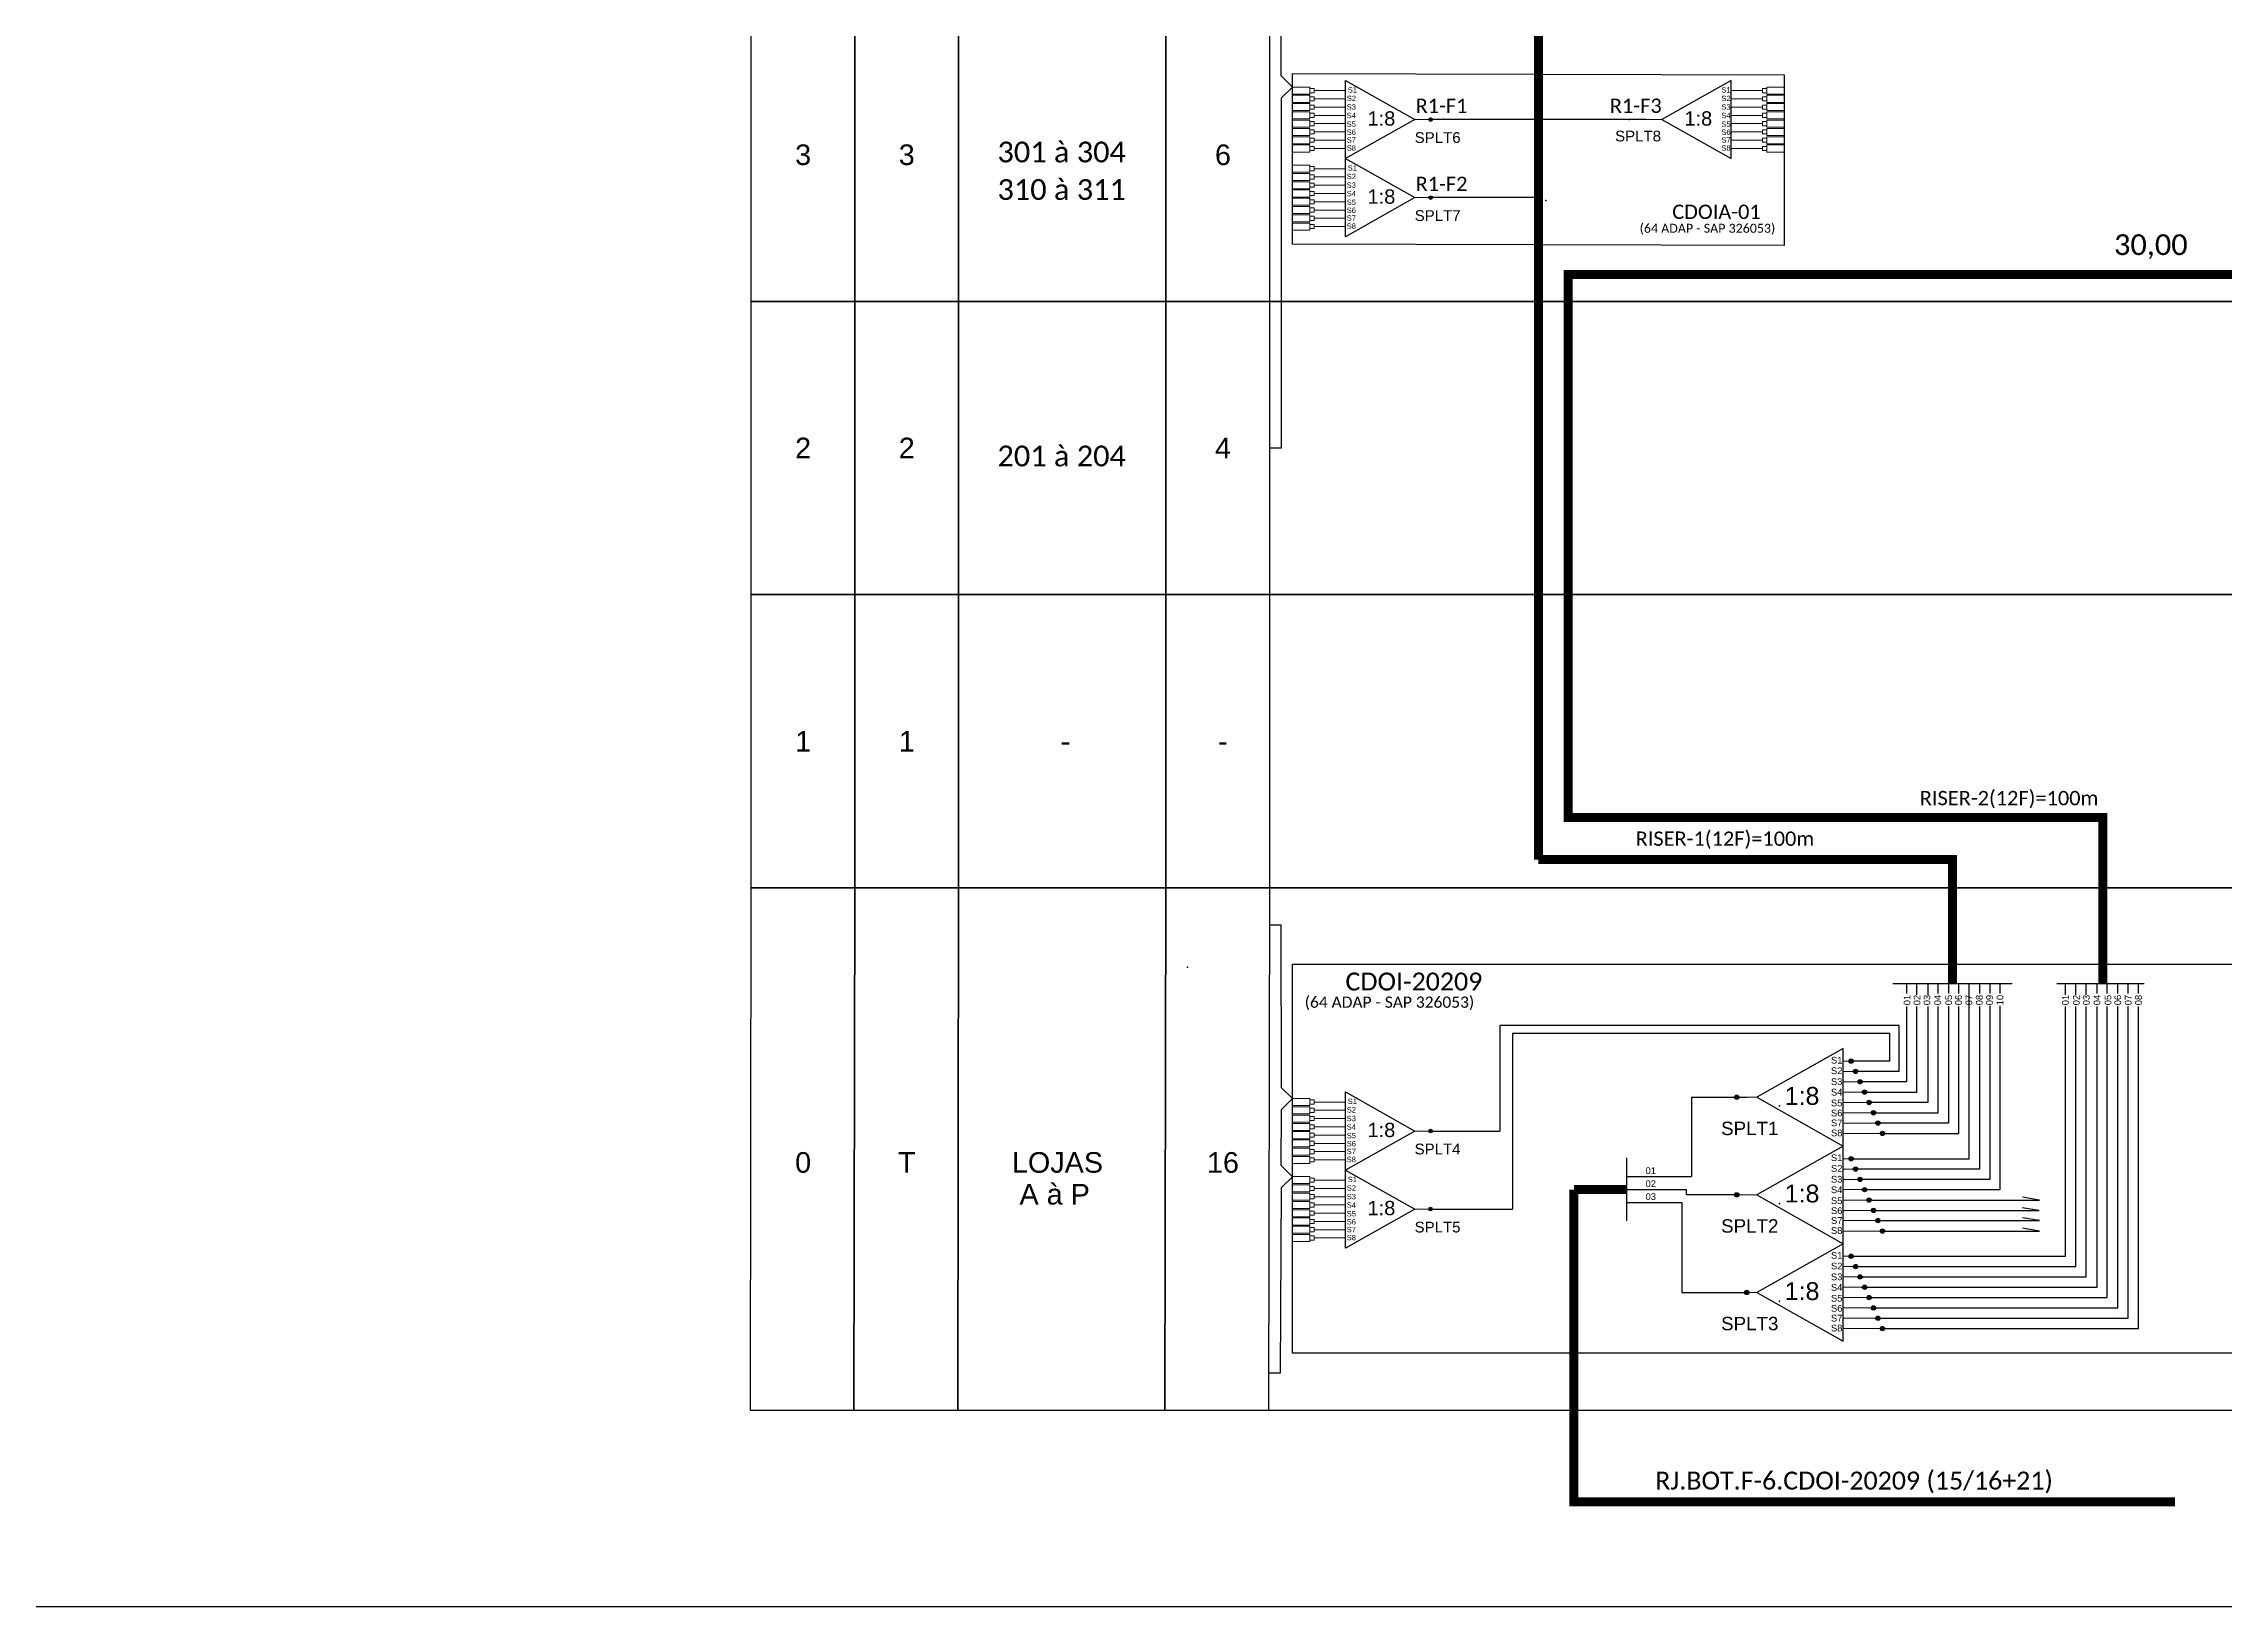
# Model space of a CAD drawing. Header units: inches. Extents: x 3370 to 6145, y 84 to 678.
# Drawn here: x 4798.8 to 5042.3, y 84.1 to 258.5 of the extents above; entities that cross this region are included whole.
import ezdxf
from ezdxf.enums import TextEntityAlignment as Align

# ---------------------------------------------------------------- set-up
doc = ezdxf.new("R2010")
doc.units = ezdxf.units.IN
doc.header["$MEASUREMENT"] = 0
doc.styles.add('ARIAL', font='arial.ttf')
doc.styles.add('WMF-Calibri0', font='calibri.ttf')
doc.linetypes.add('RESERVA', pattern='A,0.5,-0.15,["RESERVA",Standard,S=0.18,R=0,X=0,Y=-0.1],-1.3', length=1.95)

# ---------------------------------------------------------------- blocks, each defined once
blk = doc.blocks.new('A$C415C251F')
at = {"color": 3}
blk.add_point((0, 0), dxfattribs=at)
blk = doc.blocks.new('LEG_CDOIA8_C-SPLT_ESQ')
at = {"color": 3, "extrusion": (0, 0, -1), "xscale": -1, "zscale": -1}
blk.add_blockref('A$C415C251F', (0, 0), dxfattribs=at)
at = {"color": 1, "style": 'WMF-Calibri0', "flags": 4}
blk.add_attdef('CDO', (21.44, -2.61), '', height=2, dxfattribs=at)
blk.add_attdef('MODELO', text='', height=1.5, dxfattribs=at).set_placement((22.54, -4.54), align=Align.CENTER)
at = {"style": 'ARIAL', "flags": 4}
blk.add_attdef('SPLITAGEM', text='', height=1.5, dxfattribs=at).set_placement((18.61, -12.59), align=Align.CENTER)
blk = doc.blocks.new('SPLITTER_')
blk.add_point((0, 0))
at = {"style": 'ARIAL', "flags": 4}
blk.add_attdef('SPLT', (0, -3.26), '', height=1.5, dxfattribs=at)
blk = doc.blocks.new('SPLT_1-8_SC-APC_ESQ')
at = {"color": 3, "lineweight": 0}
for points in [[(2.41, -3.02), (0, -3.02)], [(2.41, -3.02), (2.41, -4)], [(2.41, -4), (0, -4)], [(2.41, -4.17), (0, -4.17)], [(2.41, -5.16), (0, -5.16)], [(2.41, -5.32), (0, -5.32)], [(2.41, -4.17), (2.41, -5.16)], [(2.41, -5.32), (2.41, -6.31)], [(2.99, -3.51), (7.37, -3.51)], [(7.37, -4.66), (2.99, -4.66)], [(7.37, -5.82), (2.99, -5.82)], [(2.41, -6.31), (0, -6.31)], [(2.41, -6.48), (0, -6.48)], [(2.41, -7.46), (0, -7.46)], [(2.41, -7.63), (0, -7.63)], [(2.41, -8.62), (0, -8.62)], [(2.41, -8.78), (0, -8.78)], [(2.41, -6.48), (2.41, -7.46)], [(2.41, -7.63), (2.41, -8.62)], [(2.41, -8.78), (2.41, -9.77)], [(7.37, -6.97), (2.99, -6.97)], [(7.37, -8.12), (2.99, -8.12)], [(2.41, -9.77), (0, -9.77)], [(2.41, -9.94), (0, -9.94)], [(2.41, -10.92), (0, -10.92)], [(2.41, -11.09), (0, -11.09)], [(2.41, -12.08), (0, -12.08)], [(2.41, -9.94), (2.41, -10.92)], [(2.41, -11.09), (2.41, -12.08)], [(7.37, -9.28), (2.99, -9.28)], [(7.37, -10.43), (2.99, -10.43)], [(7.37, -11.58), (2.99, -11.58)]]:
    blk.add_lwpolyline(points, dxfattribs=at)
at = {"color": 1}
blk.add_lwpolyline([(7.37, -2.1), (17.04, -7.55), (7.37, -13), (7.37, -2.1)], dxfattribs=at)
at = {"color": 3, "lineweight": 0}
for points in [[(2.99, -3.22), (2.41, -3.22), (2.41, -3.8), (2.99, -3.8)], [(2.99, -4.38), (2.41, -4.38), (2.41, -4.95), (2.99, -4.95)], [(2.99, -5.53), (2.41, -5.53), (2.41, -6.1), (2.99, -6.1)], [(2.99, -6.68), (2.41, -6.68), (2.41, -7.26), (2.99, -7.26)], [(2.99, -7.84), (2.41, -7.84), (2.41, -8.41), (2.99, -8.41)], [(2.99, -8.99), (2.41, -8.99), (2.41, -9.56), (2.99, -9.56)], [(2.99, -10.14), (2.41, -10.14), (2.41, -10.72), (2.99, -10.72)], [(2.99, -11.3), (2.41, -11.3), (2.41, -11.87), (2.99, -11.87)]]:
    blk.add_lwpolyline(points, close=True, dxfattribs=at)
at = {"color": 1, "lineweight": 0}
blk.add_lwpolyline([(17.04, -7.55), (19.26, -7.55)], dxfattribs=at)
at = {"color": 1, "style": 'ARIAL'}
for s, height, p in [('S1', 0.75, (7.7, -3.78)), ('S3', 0.75, (7.55, -6.18)), ('S2', 0.75, (7.56, -4.97)), ('S5', 0.75, (7.55, -8.57)), ('S4', 0.75, (7.55, -7.36)), ('S6', 0.75, (7.55, -9.69)), ('1:8', 2, (10.45, -8.4)), ('S7', 0.75, (7.55, -10.78)), ('S8', 0.75, (7.55, -11.9))]:
    blk.add_text(s, height=height, dxfattribs=at).set_placement(p)
blk = doc.blocks.new('SPLT_1-8_SC-APC')
at = {"color": 1}
blk.add_lwpolyline([(-7.37, -2.1), (-17.04, -7.55), (-7.37, -13), (-7.37, -2.1)], dxfattribs=at)
at = {"color": 3, "lineweight": 0}
for points in [[(-2.41, -3.02), (-2.41, -4)], [(-2.41, -3.02), (0, -3.02)], [(-2.99, -3.51), (-7.37, -3.51)], [(-7.37, -4.66), (-2.99, -4.66)], [(-7.37, -5.82), (-2.99, -5.82)], [(-2.41, -4), (0, -4)], [(-2.41, -4.17), (-2.41, -5.16)], [(-2.41, -4.17), (0, -4.17)], [(-2.41, -5.16), (0, -5.16)], [(-2.41, -5.32), (-2.41, -6.31)], [(-2.41, -5.32), (0, -5.32)], [(-7.37, -6.97), (-2.99, -6.97)], [(-7.37, -8.12), (-2.99, -8.12)], [(-2.41, -6.31), (0, -6.31)], [(-2.41, -6.48), (-2.41, -7.46)], [(-2.41, -6.48), (0, -6.48)], [(-2.41, -7.46), (0, -7.46)], [(-2.41, -7.63), (-2.41, -8.62)], [(-2.41, -7.63), (0, -7.63)], [(-2.41, -8.62), (0, -8.62)], [(-2.41, -8.78), (-2.41, -9.77)], [(-2.41, -8.78), (0, -8.78)], [(-7.37, -9.28), (-2.99, -9.28)], [(-7.37, -10.43), (-2.99, -10.43)], [(-7.37, -11.58), (-2.99, -11.58)], [(-2.41, -9.77), (0, -9.77)], [(-2.41, -9.94), (-2.41, -10.92)], [(-2.41, -9.94), (0, -9.94)], [(-2.41, -10.92), (0, -10.92)], [(-2.41, -11.09), (-2.41, -12.08)], [(-2.41, -11.09), (0, -11.09)], [(-2.41, -12.08), (0, -12.08)]]:
    blk.add_lwpolyline(points, dxfattribs=at)
for points in [[(-2.99, -3.22), (-2.41, -3.22), (-2.41, -3.8), (-2.99, -3.8)], [(-2.99, -4.38), (-2.41, -4.38), (-2.41, -4.95), (-2.99, -4.95)], [(-2.99, -5.53), (-2.41, -5.53), (-2.41, -6.1), (-2.99, -6.1)], [(-2.99, -6.68), (-2.41, -6.68), (-2.41, -7.26), (-2.99, -7.26)], [(-2.99, -7.84), (-2.41, -7.84), (-2.41, -8.41), (-2.99, -8.41)], [(-2.99, -8.99), (-2.41, -8.99), (-2.41, -9.56), (-2.99, -9.56)], [(-2.99, -10.14), (-2.41, -10.14), (-2.41, -10.72), (-2.99, -10.72)], [(-2.99, -11.3), (-2.41, -11.3), (-2.41, -11.87), (-2.99, -11.87)]]:
    blk.add_lwpolyline(points, close=True, dxfattribs=at)
at = {"color": 1, "lineweight": 0}
blk.add_lwpolyline([(-17.04, -7.55), (-19.26, -7.55)], dxfattribs=at)
at = {"color": 1, "style": 'ARIAL'}
for s, height, p in [('S1', 0.75, (-8.74, -3.78)), ('S2', 0.75, (-8.74, -4.97)), ('S3', 0.75, (-8.74, -6.18)), ('1:8', 2, (-13.91, -8.4)), ('S4', 0.75, (-8.74, -7.36)), ('S5', 0.75, (-8.74, -8.57)), ('S6', 0.75, (-8.74, -9.69)), ('S7', 0.75, (-8.74, -10.78)), ('S8', 0.75, (-8.74, -11.9))]:
    blk.add_text(s, height=height, dxfattribs=at).set_placement(p)

msp = doc.modelspace()

# ---------------------------------------------------------------- hatches: boundary and pattern name
h = msp.add_hatch(color=3)
h.dxf.hatch_style = 1
edge = h.paths.add_edge_path()
edge.add_arc((4953.64, 250.06), 0.205, 0, 360)
h = msp.add_hatch(color=3)
h.dxf.hatch_style = 1
edge = h.paths.add_edge_path()
edge.add_arc((4953.64, 241.34), 0.205, 0, 360)
h = msp.add_hatch(color=3)
h.dxf.hatch_style = 1
edge = h.paths.add_edge_path()
edge.add_arc((5000.59, 144.93), 0.242, 0, 360)
h = msp.add_hatch(color=3)
h.dxf.hatch_style = 1
edge = h.paths.add_edge_path()
edge.add_arc((5001.09, 143.78), 0.242, 0, 360)
h = msp.add_hatch(color=3)
h.dxf.hatch_style = 1
edge = h.paths.add_edge_path()
edge.add_arc((5001.59, 142.63), 0.242, 0, 360)
h = msp.add_hatch(color=3)
h.dxf.hatch_style = 1
edge = h.paths.add_edge_path()
edge.add_arc((5002.09, 141.47), 0.242, 0, 360)
h = msp.add_hatch(color=3)
h.dxf.hatch_style = 1
edge = h.paths.add_edge_path()
edge.add_arc((4987.82, 140.9), 0.242, 0, 360)
h = msp.add_hatch(color=3)
h.dxf.hatch_style = 1
edge = h.paths.add_edge_path()
edge.add_arc((5002.59, 140.32), 0.242, 0, 360)
h = msp.add_hatch(color=3)
h.dxf.hatch_style = 1
edge = h.paths.add_edge_path()
edge.add_arc((5003.09, 139.17), 0.242, 0, 360)
h = msp.add_hatch(color=3)
h.dxf.hatch_style = 1
edge = h.paths.add_edge_path()
edge.add_arc((4953.63, 137.13), 0.205, 0, 360)
h = msp.add_hatch(color=3)
h.dxf.hatch_style = 1
edge = h.paths.add_edge_path()
edge.add_arc((5003.59, 138.01), 0.242, 0, 360)
h = msp.add_hatch(color=3)
h.dxf.hatch_style = 1
edge = h.paths.add_edge_path()
edge.add_arc((5004.09, 136.86), 0.242, 0, 360)
h = msp.add_hatch(color=3)
h.dxf.hatch_style = 1
edge = h.paths.add_edge_path()
edge.add_arc((5000.59, 134.04), 0.242, 0, 360)
h = msp.add_hatch(color=3)
h.dxf.hatch_style = 1
edge = h.paths.add_edge_path()
edge.add_arc((5001.09, 132.88), 0.242, 0, 360)
h = msp.add_hatch(color=3)
h.dxf.hatch_style = 1
edge = h.paths.add_edge_path()
edge.add_arc((5001.59, 131.73), 0.242, 0, 360)
h = msp.add_hatch(color=3)
h.dxf.hatch_style = 1
edge = h.paths.add_edge_path()
edge.add_arc((4987.82, 130), 0.242, 0, 360)
h = msp.add_hatch(color=3)
h.dxf.hatch_style = 1
edge = h.paths.add_edge_path()
edge.add_arc((5002.09, 130.58), 0.242, 0, 360)
h = msp.add_hatch(color=3)
h.dxf.hatch_style = 1
edge = h.paths.add_edge_path()
edge.add_arc((5002.59, 129.42), 0.242, 0, 360)
h = msp.add_hatch(color=3)
h.dxf.hatch_style = 1
edge = h.paths.add_edge_path()
edge.add_arc((4953.63, 128.41), 0.205, 0, 360)
h = msp.add_hatch(color=3)
h.dxf.hatch_style = 1
edge = h.paths.add_edge_path()
edge.add_arc((5003.09, 128.27), 0.242, 0, 360)
h = msp.add_hatch(color=3)
h.dxf.hatch_style = 1
edge = h.paths.add_edge_path()
edge.add_arc((5003.59, 127.12), 0.242, 0, 360)
h = msp.add_hatch(color=3)
h.dxf.hatch_style = 1
edge = h.paths.add_edge_path()
edge.add_arc((5004.09, 125.96), 0.242, 0, 360)
h = msp.add_hatch(color=3)
h.dxf.hatch_style = 1
edge = h.paths.add_edge_path()
edge.add_arc((5000.59, 123.14), 0.242, 0, 360)
h = msp.add_hatch(color=3)
h.dxf.hatch_style = 1
edge = h.paths.add_edge_path()
edge.add_arc((5001.09, 121.99), 0.242, 0, 360)
h = msp.add_hatch(color=3)
h.dxf.hatch_style = 1
edge = h.paths.add_edge_path()
edge.add_arc((4988.93, 119.1), 0.242, 0, 360)
h = msp.add_hatch(color=3)
h.dxf.hatch_style = 1
edge = h.paths.add_edge_path()
edge.add_arc((5001.59, 120.83), 0.242, 0, 360)
h = msp.add_hatch(color=3)
h.dxf.hatch_style = 1
edge = h.paths.add_edge_path()
edge.add_arc((5002.09, 119.68), 0.242, 0, 360)
h = msp.add_hatch(color=3)
h.dxf.hatch_style = 1
edge = h.paths.add_edge_path()
edge.add_arc((5002.59, 118.53), 0.242, 0, 360)
h = msp.add_hatch(color=3)
h.dxf.hatch_style = 1
edge = h.paths.add_edge_path()
edge.add_arc((5003.09, 117.37), 0.242, 0, 360)
h = msp.add_hatch(color=3)
h.dxf.hatch_style = 1
edge = h.paths.add_edge_path()
edge.add_arc((5003.59, 116.22), 0.242, 0, 360)
h = msp.add_hatch(color=3)
h.dxf.hatch_style = 1
edge = h.paths.add_edge_path()
edge.add_arc((5004.09, 115.07), 0.242, 0, 360)

# ---------------------------------------------------------------- linework, layer by layer
at = {"color": 5}
for p, q in [((4965.67, 250.06), (4953.64, 250.06)), ((4977.69, 250.06), (4965.67, 250.06)), ((4965.67, 241.34), (4953.64, 241.34))]:
    msp.add_line(p, q, dxfattribs=at)
at = {"color": 3}
msp.add_line((4935.65, 213.39), (4936.97, 213.39), dxfattribs=at)
msp.add_lwpolyline([(4379.48, 84.05), (5218.04, 84.05), (5218.04, 678.05), (4379.48, 678.05), (4379.48, 84.05)])
at = {"color": 5, "const_width": 1}
for points in [[(4965.67, 167.44), (4965.67, 479.27)], [(5011.9, 153.6), (5011.9, 167.44), (4965.67, 167.44)]]:
    msp.add_lwpolyline(points, dxfattribs=at)
at = {"color": 3}
for points in [[(4936.96, 254.89), (4936.97, 311.62), (4935.65, 311.62)], [(4936.98, 252.48), (4938.23, 253.69), (4936.98, 254.89), (4936.98, 254.89)], [(4936.97, 213.39), (4936.98, 252.48)], [(4936.97, 141.96), (4936.96, 160.11), (4935.64, 160.1)], [(5004.93, 144.93), (5004.93, 148), (4962.78, 148), (4962.78, 128.41)], [(5004.93, 144.93), (5000.59, 144.93)], [(4936.97, 139.54), (4938.23, 140.75), (4936.97, 141.96), (4936.97, 141.96)], [(4936.95, 133.26), (4936.97, 139.54)], [(4982.76, 140.9), (4988.93, 140.9), (4988.93, 140.9)], [(4982.76, 140.9), (4982.76, 132.05)], [(4936.97, 130.83), (4938.23, 132.03), (4936.95, 133.26)], [(4975.51, 132.05), (4982.76, 132.05)], [(4935.55, 110.12), (4936.87, 110.12), (4936.97, 130.83)], [(4953.63, 128.41), (4962.78, 128.41)]]:
    msp.add_lwpolyline(points, dxfattribs=at)
for points in [[(4877.78, 262.5), (4889.36, 262.5), (4889.36, 229.76), (4877.78, 229.76)], [(4889.36, 262.5), (4900.93, 262.5), (4900.93, 229.76), (4889.36, 229.76)], [(4900.93, 262.5), (5129.95, 262.5), (5129.95, 229.76), (4900.93, 229.76)], [(4900.93, 262.5), (4924.07, 262.5), (4924.07, 229.76), (4900.93, 229.76)], [(4924.07, 262.5), (4935.65, 262.5), (4935.65, 229.76), (4924.07, 229.76)], [(4877.78, 229.76), (4889.36, 229.76), (4889.36, 197.02), (4877.78, 197.02)], [(4889.36, 229.76), (4900.93, 229.76), (4900.93, 197.02), (4889.36, 197.02)], [(4900.93, 229.76), (5129.95, 229.76), (5129.95, 197.02), (4900.93, 197.02)], [(4900.93, 229.76), (4924.07, 229.76), (4924.07, 197.02), (4900.93, 197.02)], [(4924.07, 229.76), (4935.65, 229.76), (4935.65, 197.02), (4924.07, 197.02)], [(4877.78, 197.02), (4889.36, 197.02), (4889.36, 164.27), (4877.78, 164.27)], [(4889.36, 197.02), (4900.93, 197.02), (4900.93, 164.27), (4889.36, 164.27)], [(4900.93, 197.02), (5129.95, 197.02), (5129.95, 164.27), (4900.93, 164.27)], [(4900.93, 197.02), (4924.07, 197.02), (4924.07, 164.27), (4900.93, 164.27)], [(4924.07, 197.02), (4935.65, 197.02), (4935.65, 164.27), (4924.07, 164.27)], [(4877.78, 164.27), (4889.36, 164.27), (4889.25, 105.91), (4877.68, 105.91)], [(4889.36, 164.27), (4900.93, 164.27), (4900.83, 105.91), (4889.25, 105.91)], [(4900.93, 164.27), (5129.95, 164.27), (5129.85, 105.91), (4900.83, 105.91)], [(4900.93, 164.27), (4924.07, 164.27), (4923.97, 105.91), (4900.83, 105.91)], [(4924.07, 164.27), (4935.65, 164.27), (4935.55, 105.91), (4923.97, 105.91)]]:
    msp.add_lwpolyline(points, close=True)
at = {"color": 1}
for points in [[(4938.23, 255.2), (4993.13, 255.05), (4993.13, 235.99), (4938.23, 236.15)], [(4938.23, 155.74), (5066.11, 155.74), (5066.11, 112.33), (4938.23, 112.33)]]:
    msp.add_lwpolyline(points, close=True, dxfattribs=at)
at = {"color": 6, "const_width": 1}
msp.add_lwpolyline([(5028.7, 153.6), (5028.7, 172.14), (4969, 172.14), (4969, 232.77), (5099.94, 232.77)], dxfattribs=at)
at = {"color": 5}
for points in [[(5000.59, 134.04), (5013.78, 134.04), (5013.78, 153.6)], [(5005.24, 153.6), (5018.57, 153.6)], [(5006.79, 153.6), (5006.79, 152.47)], [(5007.94, 152.33), (5007.94, 153.6)], [(5009.15, 153.6), (5009.15, 152.33)], [(5010.31, 152.47), (5010.31, 153.6)], [(5011.47, 153.6), (5011.47, 152.47)], [(5012.62, 152.48), (5012.62, 153.6)], [(5014.94, 153.6), (5014.94, 152.48)], [(5016.09, 153.6), (5016.09, 152.48)], [(5017.25, 152.48), (5017.25, 153.6)], [(5014.94, 151.02), (5014.94, 132.88), (5001.09, 132.88)], [(5016.09, 151.09), (5016.09, 131.73), (5001.59, 131.73)], [(5002.09, 130.58), (5017.25, 130.58), (5017.25, 151.09)], [(5002.09, 141.47), (5007.94, 141.47), (5007.94, 151.02)], [(5009.15, 151.02), (5009.15, 140.32), (5002.59, 140.32)], [(5003.09, 139.17), (5010.31, 139.17), (5010.31, 151.02)], [(5011.47, 151.02), (5011.47, 138.01), (5003.59, 138.01)], [(5004.09, 136.86), (5012.62, 136.86), (5012.62, 151.02)], [(5006.79, 151.02), (5006.79, 142.63)], [(5006.79, 142.63), (5001.59, 142.63)]]:
    msp.add_lwpolyline(points, dxfattribs=at)
at = {"color": 6}
for points in [[(5023.56, 153.6), (5033.33, 153.6)], [(5024.52, 152.33), (5024.52, 153.6)], [(5025.68, 152.33), (5025.68, 153.6)], [(5026.83, 152.33), (5026.83, 153.6)], [(5028.05, 152.47), (5028.05, 153.6)], [(5029.2, 152.47), (5029.2, 153.6)], [(5030.36, 152.48), (5030.36, 153.6)], [(5031.52, 152.48), (5031.52, 153.6)], [(5032.67, 152.48), (5032.67, 153.6)], [(5004.09, 115.07), (5032.67, 115.07), (5032.67, 151.02)], [(5024.52, 123.14), (5024.52, 151.02)], [(5025.68, 121.99), (5025.68, 151.02)], [(5026.83, 120.83), (5026.83, 151.02)], [(5028.05, 119.68), (5028.05, 151.02)], [(5029.2, 118.53), (5029.2, 151.02)], [(5030.36, 117.37), (5030.36, 151.02)], [(5031.52, 116.22), (5031.52, 151.02)], [(5000.59, 123.14), (5024.52, 123.14)], [(5001.09, 121.99), (5025.68, 121.99)], [(5001.59, 120.83), (5026.83, 120.83)], [(5002.09, 119.68), (5028.05, 119.68)], [(5031.52, 119.68), (5031.52, 119.68)], [(5002.59, 118.53), (5029.2, 118.53)], [(5003.09, 117.37), (5030.36, 117.37)], [(5003.59, 116.22), (5031.52, 116.22)]]:
    msp.add_lwpolyline(points, dxfattribs=at)
at = {"color": 2}
for points in [[(5005.95, 143.78), (5005.95, 148.91), (4961.38, 148.91), (4961.38, 137.13)], [(5005.95, 143.78), (5001.09, 143.78)], [(4953.63, 137.13), (4961.38, 137.13)], [(4975.51, 130.59), (4982.2, 130.6)], [(4987.82, 130), (4982.2, 130), (4982.2, 130.6)]]:
    msp.add_lwpolyline(points, dxfattribs=at)
at = {"color": 1}
for points in [[(4999.71, 146.34), (4990.05, 140.9), (4999.71, 135.45), (4999.71, 146.34)], [(4975.51, 134.12), (4975.51, 127.09)], [(4999.71, 135.45), (4990.05, 130), (4999.71, 124.55), (4999.71, 135.45)], [(4999.71, 124.55), (4990.05, 119.1), (4999.71, 113.65), (4999.71, 124.55)]]:
    msp.add_lwpolyline(points, dxfattribs=at)
at = {"color": 7, "lineweight": 0}
for points in [[(5000.59, 144.93), (4999.71, 144.93)], [(4999.71, 143.78), (5001.09, 143.78)], [(4999.71, 142.63), (5001.59, 142.63)], [(4999.71, 141.47), (5002.09, 141.47)], [(4999.71, 140.32), (5002.59, 140.32)], [(4999.71, 139.17), (5003.09, 139.17)], [(4999.71, 138.01), (5003.59, 138.01)], [(4999.71, 136.86), (5004.09, 136.86)], [(5000.59, 134.04), (4999.71, 134.04)], [(4999.71, 132.88), (5001.09, 132.88)], [(4999.71, 131.73), (5001.59, 131.73)], [(4999.71, 130.58), (5002.09, 130.58)], [(4999.71, 129.42), (5002.59, 129.42)], [(4999.71, 128.27), (5003.09, 128.27)], [(4999.71, 127.12), (5003.59, 127.12)], [(4999.71, 125.96), (5004.09, 125.96)], [(5000.59, 123.14), (4999.71, 123.14)], [(4999.71, 121.99), (5001.09, 121.99)], [(4999.71, 120.83), (5001.59, 120.83)], [(4999.71, 119.68), (5002.09, 119.68)], [(4999.71, 118.53), (5002.59, 118.53)], [(4999.71, 117.37), (5003.09, 117.37)], [(4999.71, 116.22), (5003.59, 116.22)], [(4999.71, 115.07), (5004.09, 115.07)]]:
    msp.add_lwpolyline(points, dxfattribs=at)
at = {"color": 1, "lineweight": 0}
for points in [[(4990.05, 140.9), (4987.82, 140.9)], [(4990.05, 130), (4987.82, 130)], [(4990.05, 119.1), (4987.82, 119.1)]]:
    msp.add_lwpolyline(points, dxfattribs=at)
at = {"color": 1, "const_width": 1}
for points in [[(4969.64, 130.59), (4969.64, 95.74), (5036.77, 95.74)], [(4969.64, 130.59), (4975.51, 130.59)]]:
    msp.add_lwpolyline(points, dxfattribs=at)
at = {"color": 0}
for points in [[(4975.51, 129.16), (4981.68, 129.16), (4981.68, 129.16)], [(4981.68, 129.16), (4981.68, 119.1)], [(4981.68, 119.1), (4988.93, 119.1), (4988.93, 119.1)]]:
    msp.add_lwpolyline(points, dxfattribs=at)
at = {"color": 8, "linetype": 'RESERVA', "ltscale": 4}
for points in [[(5002.59, 129.42), (5021.61, 129.42)], [(5021.61, 129.42), (5019.72, 129.73)], [(5003.09, 128.27), (5021.59, 128.27)], [(5003.59, 127.12), (5021.64, 127.12)], [(5021.59, 128.27), (5019.7, 128.57)], [(5021.64, 127.12), (5019.74, 127.42)], [(5004.09, 125.96), (5021.63, 125.96)], [(5021.63, 125.96), (5019.73, 126.27)]]:
    msp.add_lwpolyline(points, dxfattribs=at)
at = {"color": 6}
for points in [[(5029.2, 118.05), (5029.2, 118.05)], [(5030.36, 116.85), (5030.36, 116.85)]]:
    msp.add_lwpolyline(points, close=True, dxfattribs=at)
at = {"color": 3}
for centre, radius in [((4953.64, 250.06), 0.205), ((4953.64, 241.34), 0.205), ((5000.59, 144.93), 0.242), ((5001.09, 143.78), 0.242), ((5001.59, 142.63), 0.242), ((5002.09, 141.47), 0.242), ((4987.82, 140.9), 0.242), ((5002.59, 140.32), 0.242), ((5003.09, 139.17), 0.242), ((4953.63, 137.13), 0.205), ((5003.59, 138.01), 0.242), ((5004.09, 136.86), 0.242), ((5000.59, 134.04), 0.242), ((5001.09, 132.88), 0.242), ((5001.59, 131.73), 0.242), ((4987.82, 130), 0.242), ((5002.09, 130.58), 0.242), ((5002.59, 129.42), 0.242), ((4953.63, 128.41), 0.205), ((5003.09, 128.27), 0.242), ((5003.59, 127.12), 0.242), ((5004.09, 125.96), 0.242), ((5000.59, 123.14), 0.242), ((5001.09, 121.99), 0.242), ((4988.93, 119.1), 0.242), ((5001.59, 120.83), 0.242), ((5002.09, 119.68), 0.242), ((5002.59, 118.53), 0.242), ((5003.09, 117.37), 0.242), ((5003.59, 116.22), 0.242), ((5004.09, 115.07), 0.242)]:
    msp.add_circle(centre, radius, dxfattribs=at)

# ---------------------------------------------------------------- block references
at = {"xscale": 0.8000000000001818, "yscale": 0.8000000000001818, "zscale": 0.8}
for p in [(4938.23, 256.1), (4938.23, 247.38), (4938.23, 143.17), (4938.23, 134.45)]:
    msp.add_blockref('SPLT_1-8_SC-APC_ESQ', p, dxfattribs=at)
at = {"color": 3, "xscale": 0.8000000000001818, "yscale": 0.8000000000001818, "zscale": 0.8}
msp.add_blockref('SPLT_1-8_SC-APC', (4993.1, 256.1), dxfattribs=at)
ref = msp.add_blockref('SPLITTER_', (4951.86, 250.06), dxfattribs=dict(xscale=0.8000000000001818, yscale=0.8000000000001818, zscale=0.8))
ref.add_attrib('SPLT', 'SPLT6', (4951.86, 247.45), dxfattribs={"height": 1.2, "style": 'ARIAL'})
ref = msp.add_blockref('SPLITTER_', (4975.79, 250.06), dxfattribs=dict(xscale=0.8000000000001818, yscale=0.8000000000001818, zscale=0.8))
ref.add_attrib('SPLT', 'SPLT8', (4974.24, 247.62), dxfattribs={"height": 1.2, "style": 'ARIAL'})
ref = msp.add_blockref('SPLITTER_', (4951.86, 241.34), dxfattribs=dict(xscale=0.8000000000001818, yscale=0.8000000000001818, zscale=0.8))
ref.add_attrib('SPLT', 'SPLT7', (4951.86, 238.74), dxfattribs={"height": 1.2, "style": 'ARIAL'})
at = {"color": 3}
ref = msp.add_blockref('LEG_CDOIA8_C-SPLT_ESQ', (4966.51, 241.04), dxfattribs=dict(at, xscale=0.8000000000001818, yscale=0.8000000000001818, zscale=0.8))
ref.add_attrib('CDO', 'CDOIA-01', (4980.62, 238.96), dxfattribs={"color": 1, "height": 1.6, "style": 'WMF-Calibri0'})
ref.add_attrib('MODELO', '(64 ADAP - SAP 326053)', dxfattribs={"color": 1, "height": 1, "style": 'WMF-Calibri0'}).set_placement((4984.55, 237.42), align=Align.CENTER)
ref = msp.add_blockref('LEG_CDOIA8_C-SPLT_ESQ', (4926.5, 155.43), dxfattribs=at)
ref.add_attrib('CDO', 'CDOI-20209', (4944.13, 152.82), dxfattribs={"color": 1, "height": 2, "style": 'WMF-Calibri0'})
ref.add_attrib('MODELO', '(64 ADAP - SAP 326053)', dxfattribs={"color": 1, "height": 1.25, "style": 'WMF-Calibri0'}).set_placement((4949.04, 150.89), align=Align.CENTER)
ref = msp.add_blockref('SPLITTER_', (4992.6, 139.93), dxfattribs=dict(xscale=-1))
ref.add_attrib('SPLT', 'SPLT1', (4986.07, 136.67), dxfattribs={"height": 1.5, "style": 'ARIAL'})
ref = msp.add_blockref('SPLITTER_', (4951.85, 137.13), dxfattribs=dict(xscale=0.8000000000001818, yscale=0.8000000000001818, zscale=0.8))
ref.add_attrib('SPLT', 'SPLT4', (4951.85, 134.52), dxfattribs={"height": 1.2, "style": 'ARIAL'})
ref = msp.add_blockref('SPLITTER_', (4951.85, 128.41), dxfattribs=dict(xscale=0.8000000000001818, yscale=0.8000000000001818, zscale=0.8))
ref.add_attrib('SPLT', 'SPLT5', (4951.85, 125.8), dxfattribs={"height": 1.2, "style": 'ARIAL'})
ref = msp.add_blockref('SPLITTER_', (4992.6, 129.04), dxfattribs=dict(xscale=-1))
ref.add_attrib('SPLT', 'SPLT2', (4986.07, 125.78), dxfattribs={"height": 1.5, "style": 'ARIAL'})
ref = msp.add_blockref('SPLITTER_', (4992.6, 118.14), dxfattribs=dict(xscale=-1))
ref.add_attrib('SPLT', 'SPLT3', (4986.07, 114.88), dxfattribs={"height": 1.5, "style": 'ARIAL'})

# ---------------------------------------------------------------- texts
at = {"color": 5, "style": 'WMF-Calibri0'}
for s, p in [('R1-F1', (4951.96, 250.8)), ('R1-F3', (4973.65, 250.8)), ('R1-F2', (4951.96, 242.08)), ('RISER-1(12F)=100m', (4976.53, 168.97))]:
    msp.add_text(s, height=1.6, dxfattribs=at).set_placement(p)
at = {"style": 'WMF-Calibri0'}
for s, height, p in [('301 à 304', 2.317, (4905.27, 245.28)), ('310 à 311', 2.317, (4905.27, 241.09)), ('30,00', 2.317, (5029.95, 234.93)), ('201 à 204', 2.317, (4905.27, 211.34)), ('-', 2.32, (4912.31, 179.38))]:
    msp.add_text(s, height=height, dxfattribs=at).set_placement(p)
at = {"color": 6, "style": 'WMF-Calibri0'}
msp.add_text('RISER-2(12F)=100m', height=1.6, dxfattribs=at).set_placement((5008.26, 173.5))
at = {"style": 'ARIAL'}
for s, p in [('01', (5006.84, 151.75)), ('02', (5007.95, 151.75)), ('03', (5009.06, 151.75)), ('04', (5010.25, 151.75)), ('05', (5011.48, 151.75)), ('06', (5012.58, 151.75)), ('07', (5013.74, 151.75)), ('08', (5014.9, 151.75)), ('09', (5016.05, 151.75)), ('10', (5017.21, 151.75)), ('01', (5024.52, 151.75)), ('02', (5025.74, 151.75)), ('03', (5026.85, 151.75)), ('04', (5028.04, 151.75)), ('05', (5029.27, 151.75)), ('06', (5030.37, 151.75)), ('07', (5031.53, 151.75)), ('08', (5032.68, 151.75))]:
    msp.add_text(s, height=0.75, rotation=90, dxfattribs=at).set_placement(p, align=Align.MIDDLE_CENTER)
at = {"color": 1}
for s, height, style, p in [('S1', 0.75, 'ARIAL', (4998.34, 144.66)), ('S2', 0.75, 'ARIAL', (4998.34, 143.48)), ('1:8', 2, 'ARIAL', (4993.17, 140.05)), ('S3', 0.75, 'ARIAL', (4998.34, 142.27)), ('S4', 0.75, 'ARIAL', (4998.34, 141.09)), ('S5', 0.75, 'ARIAL', (4998.34, 139.88)), ('S6', 0.75, 'ARIAL', (4998.34, 138.76)), ('S7', 0.75, 'ARIAL', (4998.34, 137.66)), ('S8', 0.75, 'ARIAL', (4998.34, 136.54)), ('S1', 0.75, 'ARIAL', (4998.34, 133.77)), ('S2', 0.75, 'ARIAL', (4998.34, 132.58)), ('S3', 0.75, 'ARIAL', (4998.34, 131.37)), ('1:8', 2, 'ARIAL', (4993.17, 129.15)), ('S4', 0.75, 'ARIAL', (4998.34, 130.19)), ('S5', 0.75, 'ARIAL', (4998.34, 128.98)), ('S6', 0.75, 'ARIAL', (4998.34, 127.86)), ('S7', 0.75, 'ARIAL', (4998.34, 126.76)), ('S8', 0.75, 'ARIAL', (4998.34, 125.64)), ('S1', 0.75, 'ARIAL', (4998.34, 122.87)), ('S2', 0.75, 'ARIAL', (4998.34, 121.68)), ('1:8', 2, 'ARIAL', (4993.17, 118.25)), ('S3', 0.75, 'ARIAL', (4998.34, 120.47)), ('S4', 0.75, 'ARIAL', (4998.34, 119.29)), ('S5', 0.75, 'ARIAL', (4998.34, 118.08)), ('S6', 0.75, 'ARIAL', (4998.34, 116.96)), ('S7', 0.75, 'ARIAL', (4998.34, 115.86)), ('S8', 0.75, 'ARIAL', (4998.34, 114.75)), ('RJ.BOT.F-6.CDOI-20209 (15/16+21)', 2, 'WMF-Calibri0', (4978.72, 97.1))]:
    msp.add_text(s, height=height, dxfattribs=dict(at, style=style)).set_placement(p)
at = {"style": 'ARIAL'}
for s, p in [('01', (4978.22, 132.7)), ('02', (4978.22, 131.25)), ('03', (4978.22, 129.81))]:
    msp.add_text(s, height=0.75, dxfattribs=at).set_placement(p, align=Align.MIDDLE_CENTER)
at = {"insert": (4907.73, 131.22), "char_height": 2.3, "width": 13.6061, "attachment_point": 1, "style": 'ARIAL'}
msp.add_mtext('A à P', dxfattribs=at)
at = {"style": 'ARIAL', "flags": 12}
for tag, p in [('3', (4883.57, 246.13)), ('3', (4895.14, 246.13)), ('6', (4930.45, 246.13)), ('2', (4883.57, 213.39)), ('2', (4895.14, 213.39)), ('4', (4930.45, 213.39)), ('1', (4883.57, 180.64)), ('1', (4895.14, 180.64)), ('-', (4930.45, 180.64)), ('0', (4883.57, 133.62)), ('T', (4895.14, 133.62)), ('LOJAS', (4911.97, 133.62)), ('16', (4930.45, 133.62))]:
    msp.add_attdef(tag, text='XX', height=2.3, dxfattribs=at).set_placement(p, align=Align.MIDDLE_CENTER)

doc.saveas('drawing.dxf')
